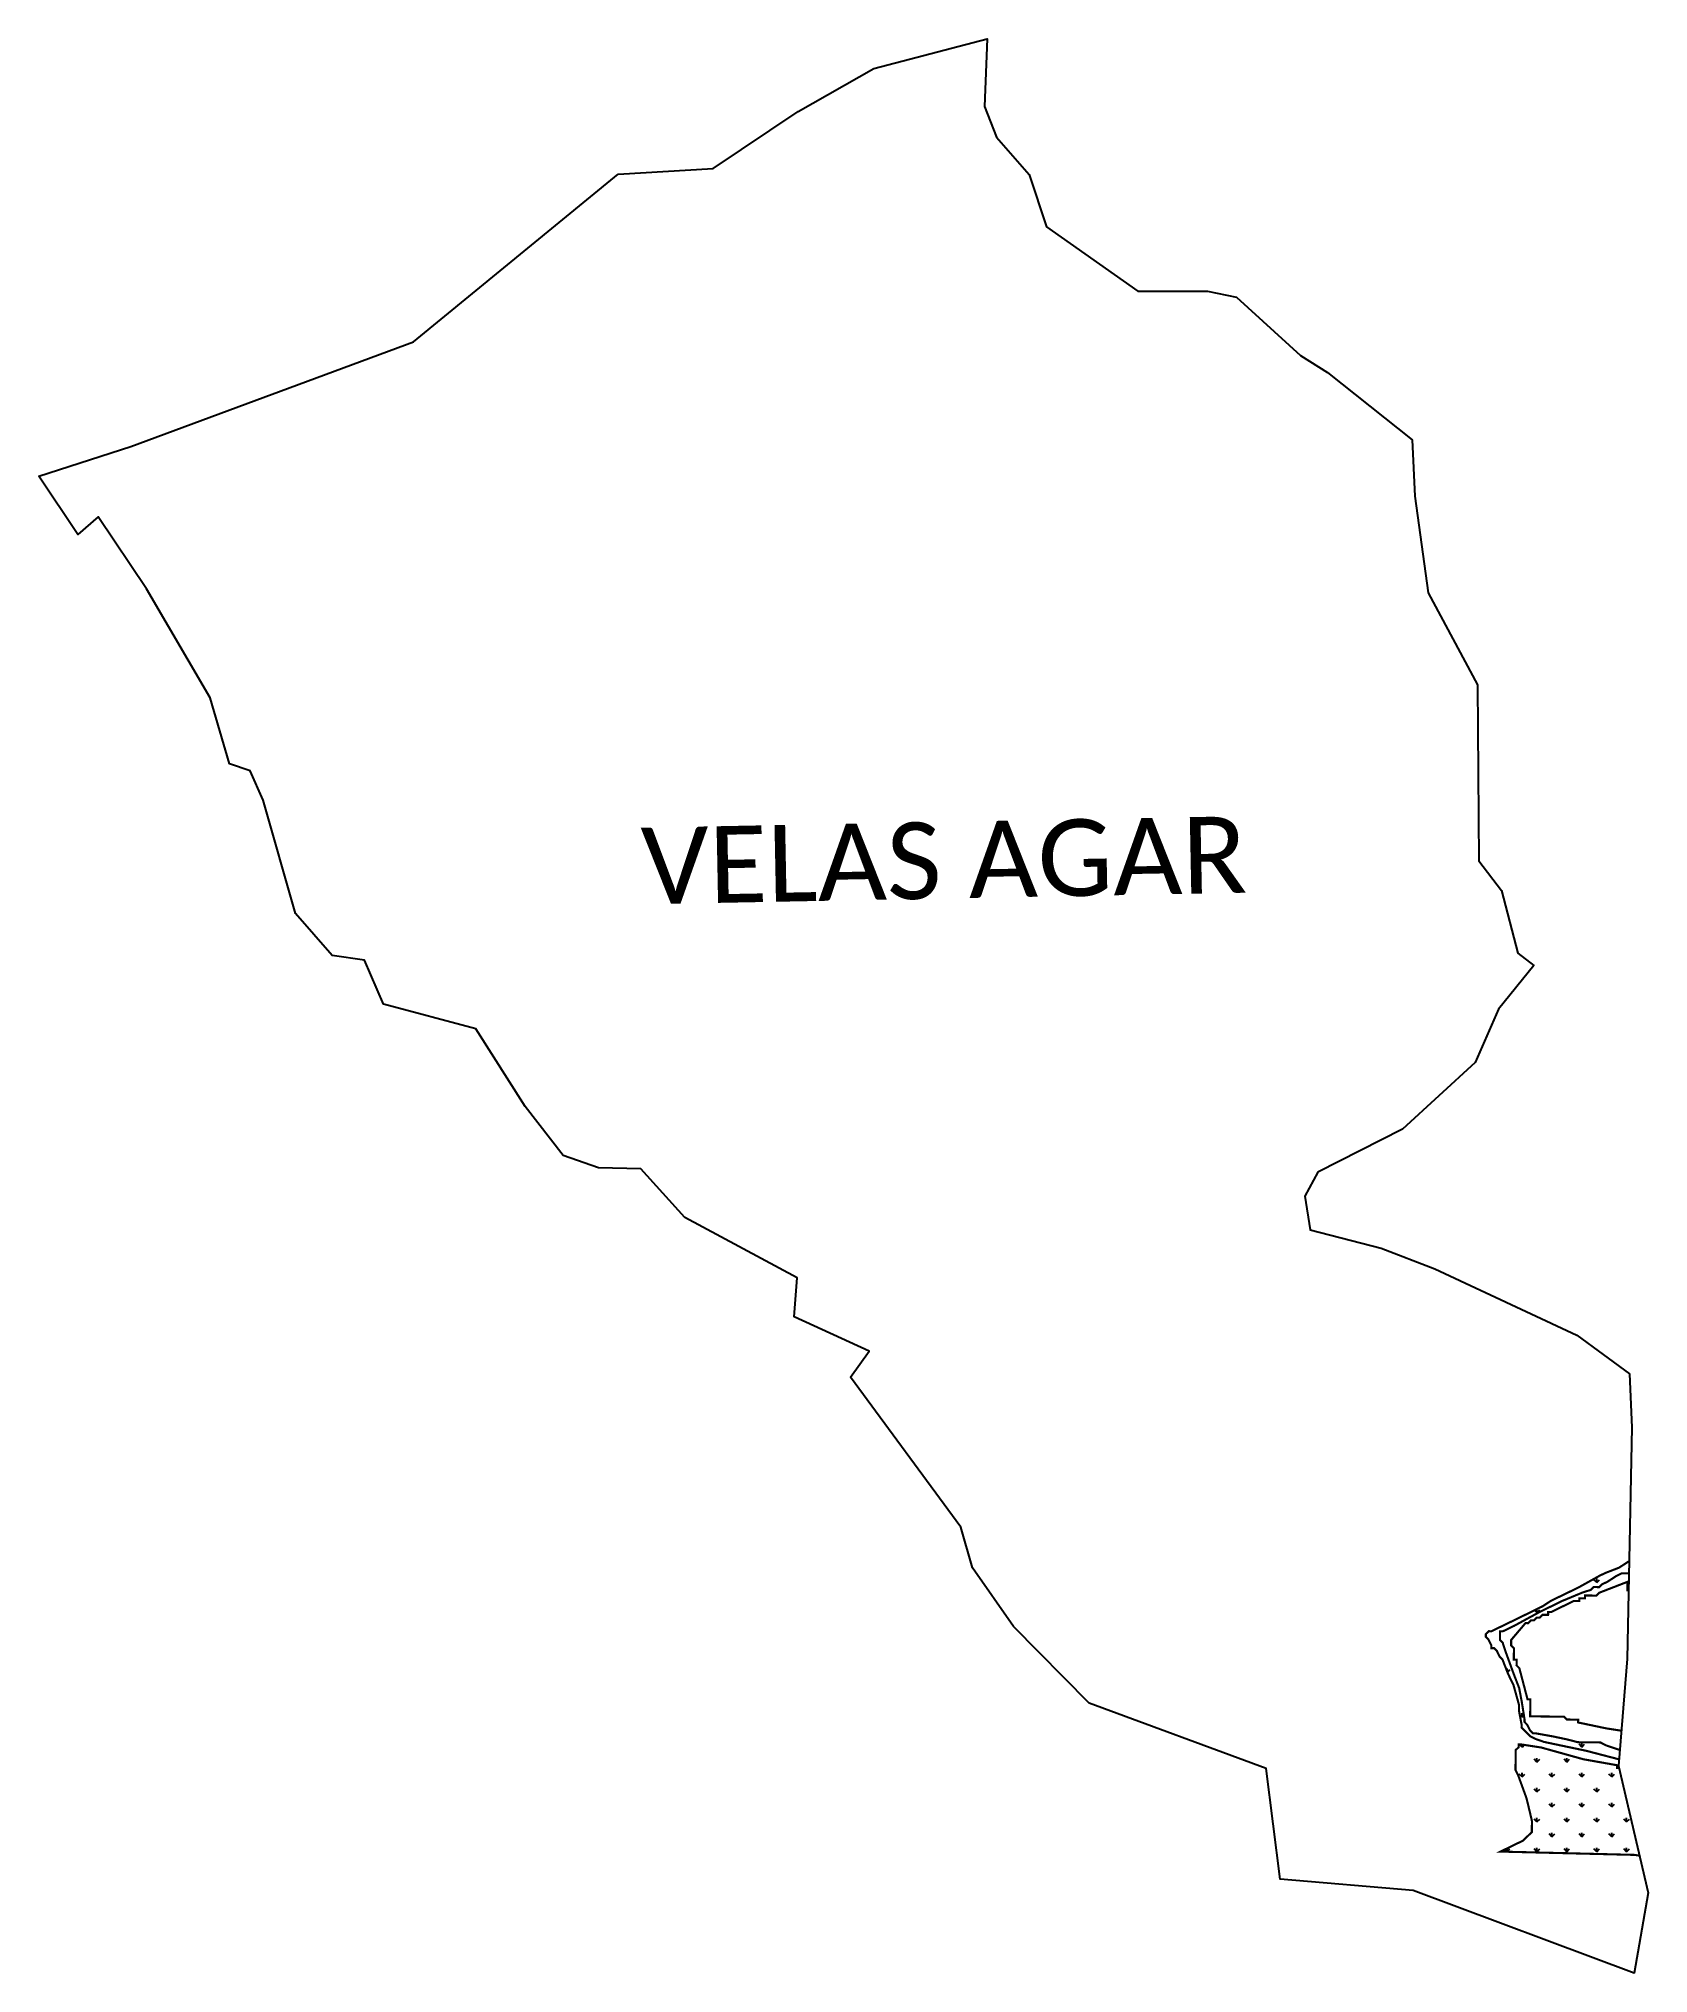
# Model space of a CAD drawing. Header units: metres. Extents: x 284719 to 287003, y 2012791 to 2015536.
import ezdxf

# ---------------------------------------------------------------- set-up
doc = ezdxf.new("R2010")
doc.units = ezdxf.units.M
doc.header["$MEASUREMENT"] = 0
for name, color, linetype in [('MANGROOVES', 112, 'Continuous'), ('village', 3, 'Continuous'), ('VILLAGE NAME', 250, 'Continuous')]:
    doc.layers.add(name, color=color, linetype=linetype)
doc.styles.get("Standard").update_dxf_attribs({"font": 'simplex.shx'})

msp = doc.modelspace()

# ---------------------------------------------------------------- hatches: boundary and pattern name
at = {"layer": 'MANGROOVES'}
h = msp.add_hatch(dxfattribs=at)
h.set_pattern_fill('GRASS', color=256, scale=30)
h.paths.add_polyline_path([(286961.4, 2013082), (286958.8, 2013082), (286958.8, 2013086), (286910.8, 2013094.5), (286850.9, 2013111.2), (286822.9, 2013115.5), (286818.9, 2013115.5), (286818.9, 2013111.5), (286814.8, 2013107.5), (286814.5, 2013079.5), (286818.4, 2013071.4), (286830.1, 2013039.3), (286834, 2013023.2), (286837.8, 2013007.1), (286837.7, 2012991.1), (286833.6, 2012987.2), (286825.5, 2012979.2), (286793.3, 2012963.5), (286983.9, 2012958.8), (286990.6, 2012957.6)])
h.paths.add_polyline_path([(286943.1, 2013114.2), (286935.1, 2013118.3), (286931.1, 2013118.4), (286927.1, 2013118.4), (286919.1, 2013118.5), (286915.1, 2013118.5), (286903, 2013118.7), (286887.1, 2013122.8), (286867.1, 2013127), (286843.1, 2013131.3), (286839.1, 2013131.3), (286835.1, 2013135.4), (286831.2, 2013143.4), (286827.2, 2013147.5), (286827.3, 2013151.5), (286823.5, 2013175.5), (286819.7, 2013195.6), (286811.9, 2013215.7), (286800.2, 2013247.9), (286796.3, 2013260), (286792.4, 2013264), (286792.4, 2013268), (286792.4, 2013272), (286792.5, 2013276), (286796.5, 2013276), (286812.6, 2013283.8), (286848.8, 2013303.5), (286881, 2013319.2), (286909.2, 2013330.9), (286921.3, 2013334.8), (286925.3, 2013338.8), (286933.3, 2013338.7), (286937.4, 2013342.7), (286945.4, 2013346.6), (286957.5, 2013354.5), (286965.6, 2013358.4), (286969.6, 2013358.4), (286973.6, 2013358.3), (286975.3, 2013358.3), (286975.7, 2013375.5), (286973.7, 2013374.3), (286961.6, 2013366.4), (286941.5, 2013358.6), (286933.5, 2013354.7), (286905.3, 2013339), (286889.2, 2013331.1), (286865, 2013319.4), (286852.9, 2013311.5), (286812.7, 2013291.8), (286788.5, 2013280.1), (286780.5, 2013276.1), (286776.5, 2013276.2), (286772.4, 2013272.2), (286772.4, 2013268.2), (286776.3, 2013264.2), (286780.3, 2013256.1), (286780.2, 2013252.1), (286784.2, 2013252.1), (286788.2, 2013248), (286792.1, 2013240), (286796.1, 2013235.9), (286803.9, 2013215.8), (286811.7, 2013199.7), (286819.5, 2013171.6), (286819.4, 2013163.6), (286823.2, 2013143.5), (286823.1, 2013139.5), (286831.1, 2013131.4), (286835, 2013127.4), (286843, 2013123.3), (286855, 2013119.1), (286914.9, 2013106.5), (286961.4, 2013094.4), (286962.4, 2013107.6)])

# ---------------------------------------------------------------- linework, layer by layer
at = {"color": 3, "flags": 128}
msp.add_lwpolyline([(285541.6, 2015343.3), (285676, 2015351.6)], dxfattribs=at)
at = {"layer": 'MANGROOVES', "const_width": 2.98}
for points in [[(286975.6, 2013375.4), (286973.7, 2013374.3), (286961.6, 2013366.4), (286941.5, 2013358.6), (286933.5, 2013354.7), (286905.3, 2013339), (286889.2, 2013331.1), (286865, 2013319.4), (286852.9, 2013311.5), (286812.7, 2013291.8), (286788.5, 2013280.1), (286780.5, 2013276.1), (286776.5, 2013276.2), (286772.4, 2013272.2), (286772.4, 2013268.2), (286776.3, 2013264.2), (286780.3, 2013256.1), (286780.2, 2013252.1), (286784.2, 2013252.1), (286788.2, 2013248), (286792.1, 2013240), (286796.1, 2013235.9), (286803.9, 2013215.8), (286811.7, 2013199.7), (286819.5, 2013171.6), (286819.4, 2013163.6), (286823.2, 2013143.5), (286823.1, 2013139.5), (286831.1, 2013131.4), (286835, 2013127.4), (286843, 2013123.3), (286855, 2013119.1), (286914.9, 2013106.5), (286961.3, 2013094.4)], [(286962.4, 2013107.6), (286943.1, 2013114.2), (286935.1, 2013118.3), (286931.1, 2013118.4), (286927.1, 2013118.4), (286919.1, 2013118.5), (286915.1, 2013118.5), (286903, 2013118.7), (286887.1, 2013122.8), (286867.1, 2013127), (286843.1, 2013131.3), (286839.1, 2013131.3), (286835.1, 2013135.4), (286831.2, 2013143.4), (286827.2, 2013147.5), (286827.3, 2013151.5), (286823.5, 2013175.5), (286819.7, 2013195.6), (286811.9, 2013215.7), (286800.2, 2013247.9), (286796.3, 2013260), (286792.4, 2013264), (286792.4, 2013268), (286792.4, 2013272), (286792.5, 2013276), (286796.5, 2013276), (286812.6, 2013283.8), (286848.8, 2013303.5), (286881, 2013319.2), (286909.2, 2013330.9), (286921.3, 2013334.8), (286925.3, 2013338.8), (286933.3, 2013338.7), (286937.4, 2013342.7), (286945.4, 2013346.6), (286957.5, 2013354.5), (286965.6, 2013358.4), (286969.6, 2013358.4), (286973.6, 2013358.3), (286975.3, 2013358.3)], [(286964.6, 2013135), (286943.3, 2013138.3), (286903.3, 2013146.7), (286903.4, 2013150.7), (286887.4, 2013150.9), (286883.4, 2013154.9), (286871.4, 2013155), (286835.3, 2013155.4), (286835.6, 2013179.4), (286831.6, 2013179.5), (286820, 2013223.7), (286816, 2013227.7), (286816.1, 2013235.7), (286812.1, 2013235.8), (286812.3, 2013251.8), (286808.3, 2013255.8), (286808.4, 2013263.8), (286828.7, 2013287.7), (286832.7, 2013287.6), (286836.7, 2013291.6), (286840.7, 2013291.6), (286844.8, 2013295.5), (286848.8, 2013295.5), (286852.8, 2013299.4), (286860.8, 2013299.4), (286860.9, 2013303.4), (286864.9, 2013303.3), (286897.1, 2013319), (286905.1, 2013318.9), (286905.1, 2013322.9), (286913.1, 2013322.9), (286913.2, 2013326.9), (286929.2, 2013326.7), (286933.2, 2013330.7), (286973.5, 2013346.3), (286973.3, 2013334.3), (286974.8, 2013334.3)], [(286961.4, 2013082), (286958.8, 2013082), (286958.8, 2013086), (286910.8, 2013094.5), (286850.9, 2013111.2), (286822.9, 2013115.5), (286818.9, 2013115.5), (286818.9, 2013111.5), (286814.8, 2013107.5), (286814.5, 2013079.5), (286818.4, 2013071.4), (286830.1, 2013039.3), (286834, 2013023.2), (286837.8, 2013007.1), (286837.7, 2012991.1), (286833.6, 2012987.2), (286825.5, 2012979.2), (286793.3, 2012963.5), (286983.9, 2012958.8), (286990.6, 2012957.6)]]:
    msp.add_lwpolyline(points, dxfattribs=at)
at = {"layer": 'village', "color": 3}
for points in [[(285676, 2015351.6, 0), (285796.8, 2015432.2, 0), (285904, 2015493.5, 0), (286065.1, 2015535.7, 0), (286061, 2015439.4, 0), (286078.3, 2015395.8, 0), (286124.7, 2015343.1, 0), (286149, 2015268.7, 0), (286278.6, 2015177.4, 0), (286377.3, 2015177.6, 0), (286418.5, 2015169, 0), (286509.6, 2015086, 0), (286548, 2015062.3, 0), (286667.8, 2014966.6, 0), (286671.5, 2014886.4, 0), (286690.4, 2014749.4, 0), (286760.8, 2014618.9, 0), (286762.7, 2014369.1, 0), (286794.6, 2014327.1, 0), (286817.6, 2014238, 0), (286840.7, 2014220.7, 0), (286790.2, 2014158.8, 0), (286757.2, 2014083.3, 0), (286654.2, 2013988.4, 0), (286533.9, 2013927.3, 0), (286515.7, 2013893.4, 0), (286523, 2013845.6, 0), (286623.9, 2013819.8, 0), (286700, 2013790.1, 0), (286901.5, 2013696, 0), (286976.1, 2013641.5, 0), (286979.5, 2013565.1, 0), (286972.9, 2013237.2, 0), (286960.6, 2013085.4, 0), (287002.9, 2012905.1, 0)], [(287002.9, 2012905.1, 0), (286982.7, 2012790.8, 0), (286669.4, 2012908.4, 0), (286480.8, 2012924.2, 0), (286460.9, 2013081.5, 0), (286209.4, 2013174.2, 0), (286102.5, 2013282.7, 0), (286044.1, 2013366.2, 0), (286027.5, 2013423.8, 0), (285870.9, 2013636.7, 0), (285897.7, 2013673.6, 0), (285791.3, 2013722.3, 0), (285795.4, 2013777.6, 0), (285635.8, 2013863.4, 0), (285573.7, 2013932, 0), (285513.3, 2013933.8, 0), (285463.5, 2013951.2, 0), (285409.6, 2014020.8, 0), (285339.5, 2014130.7, 0), (285208.6, 2014165.9, 0), (285181.5, 2014228.3, 0), (285135.6, 2014234.9, 0), (285083.6, 2014294.5, 0), (285037.9, 2014455.5, 0), (285019.3, 2014496.9, 0), (284989.8, 2014507, 0), (284962.4, 2014600.6, 0), (284872, 2014755.1, 0), (284803.7, 2014857.5, 0), (284774.9, 2014832.2, 0), (284719.2, 2014915.1, 0), (284849.9, 2014957.2, 0), (285251.2, 2015105.8, 0), (285541.6, 2015343.3, 0)]]:
    msp.add_polyline3d(points, dxfattribs=at)

# ---------------------------------------------------------------- texts
at = {"layer": 'VILLAGE NAME', "insert": (285572.9, 2014416.2), "char_height": 108.748, "attachment_point": 1, "rotation": 1.1028}
msp.add_mtext_dynamic_manual_height_columns('{\\fCalibri|b0|i0|c0|p34;VELAS AGAR}', width=1124.425, gutter_width=543.7, heights=[0], dxfattribs=at)

doc.saveas('drawing.dxf')
